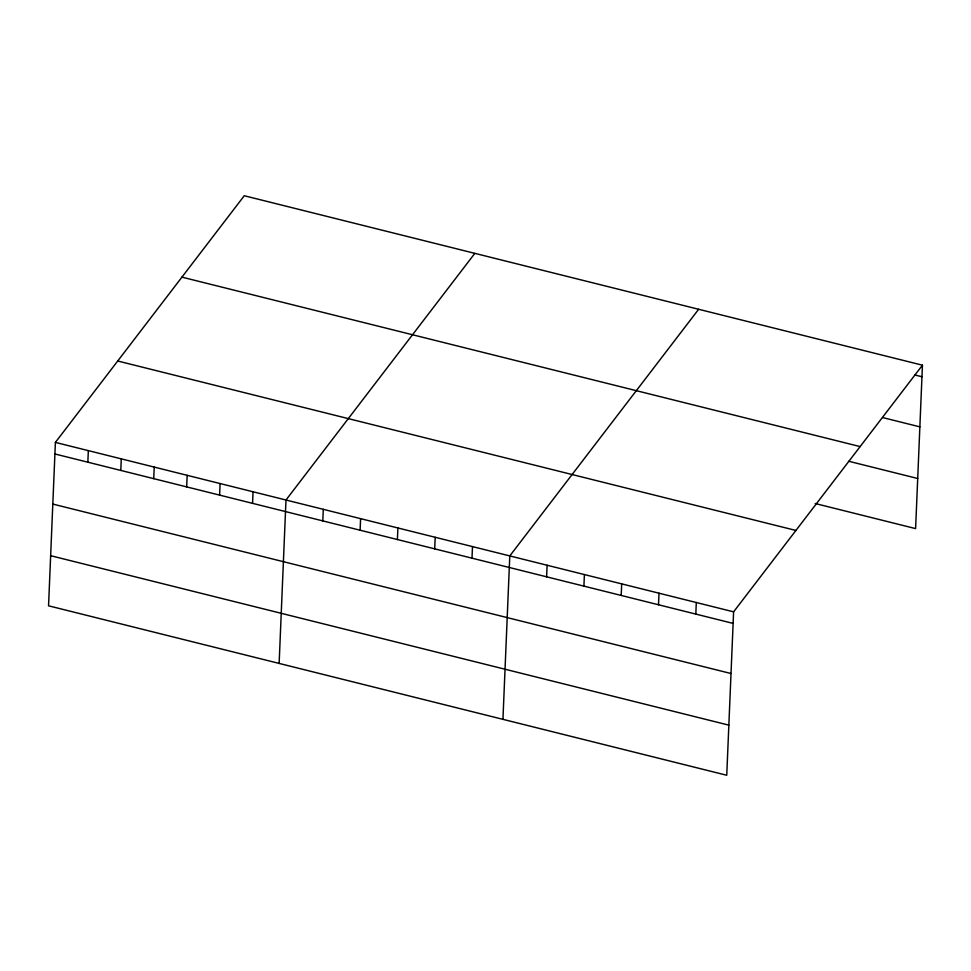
<?xml version="1.0" encoding="UTF-8"?>
<svg xmlns="http://www.w3.org/2000/svg" width="971" height="971" viewBox="0 0 971 971"><rect width="100%" height="100%" fill="white"/><g stroke="black" fill="none" stroke-linecap="round" stroke-linejoin="round"><path stroke-width="1.46" d="M55.396 442.4L48.55 605.807L726.745 775.259L733.603 611.839L922.45 365.193L244.255 195.741L55.396 442.4L733.603 611.839M87.851 462.196L88.337 450.629M120.792 470.425L121.278 458.858M153.734 478.654L154.219 467.087M186.675 486.884L187.16 475.317M219.616 495.113L220.101 483.546M252.557 503.342L253.043 491.775M279.138 663.424L285.984 500.004L474.843 253.358M322.809 520.893L323.282 509.326M360.107 530.215L360.593 518.648M397.406 539.536L397.892 527.969M434.705 548.858L435.19 537.291M472.003 558.167L472.489 546.612M502.942 719.341L509.787 555.922L698.647 309.276M546.612 576.81L547.098 565.243M583.911 586.132L584.396 574.565M621.209 595.454L621.695 583.887M658.508 604.763L658.993 593.208M695.819 614.085L696.292 602.518M922.45 365.193L915.604 528.6L815.179 503.512M914.791 374.964L921.965 376.748M882.566 417.542L919.865 426.864M181.929 277.136L860.124 446.587M848.836 461.286L917.704 478.497M117.722 361.006L795.917 530.445M54.91 453.967L733.117 623.406M52.81 504.07L731.017 673.522M50.65 555.703L728.845 725.143"/></g></svg>
